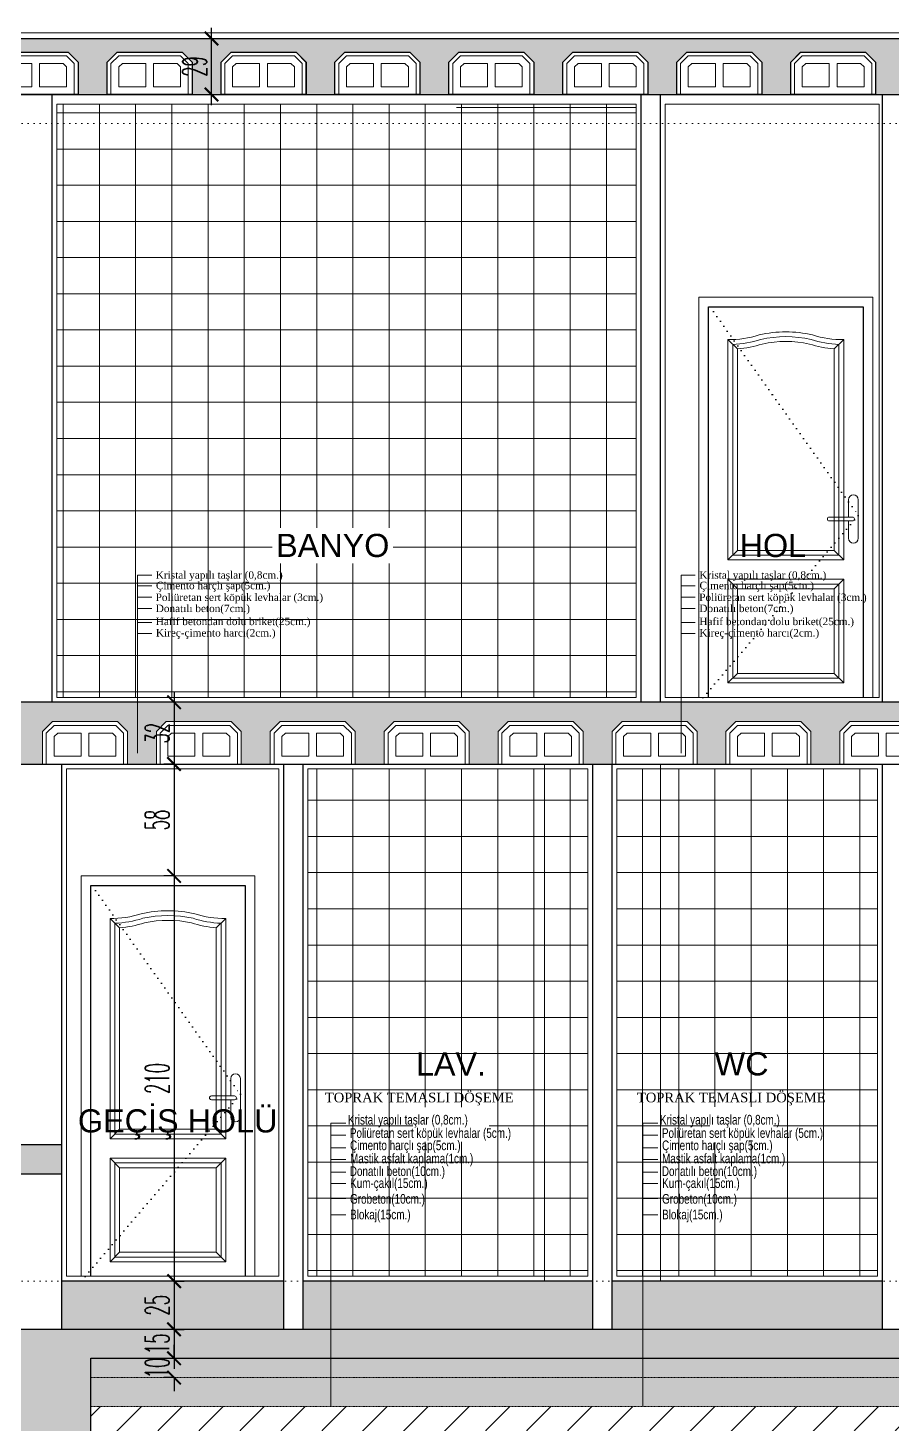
# Model space of a CAD drawing. Extents: x 775040 to 808375, y 4159409 to 4163651.
# Drawn here: x 792764 to 793212, y 4162005 to 4162728 of the extents above; entities that cross this region are included whole.
import ezdxf

# ---------------------------------------------------------------- set-up
doc = ezdxf.new("R2010")
doc.units = 0
doc.header["$MEASUREMENT"] = 0
doc.header["$PDMODE"] = 3
for name, pattern in [('ACAD_ISO07W100', [3, 0, -3]), ('DASHED2', [0.1875, 0.125, -0.0625]), ('DOT3', [0.06, 0, -0.06]), ('DUZ', [500, 500])]:
    doc.linetypes.add(name, pattern=pattern)
doc.layers.get('0').update_dxf_attribs({"linetype": 'DUZ'})
doc.layers.add('GÖRÜNÜŞ7', color=1, linetype='Continuous')
doc.layers.add('IZDOT', color=3, linetype='DOT3')
for name, color, linetype, lineweight in [('kapı', 3, 'Continuous', 9), ('Z_ duvar', 7, 'Continuous', 30), ('Z_asmolen', 53, 'Continuous', 9), ('Z_g3', 3, 'Continuous', 13), ('Z_g4', 4, 'Continuous', 15), ('Z_izdot', 42, 'ACAD_ISO07W100', 9), ('Z_iç ölçü dikey', 111, 'Continuous', 25), ('Z_kesit döşeme', 5, 'Continuous', 30), ('Z_kolon tarama', 171, 'Continuous', 5), ('Z_sıva', 241, 'Continuous', 5), ('Z_tarama', 8, 'Continuous', 5), ('Z_yazı', 4, 'Continuous', 20)]:
    doc.layers.add(name, color=color, linetype=linetype, lineweight=lineweight)
doc.styles.add('10', font='swisscl.ttf', dxfattribs={"height": 10})
doc.styles.add('ARIAL', font='ariblk.ttf', dxfattribs={"height": 1})
doc.styles.add('OLCUIC', font='ROMANS.SHX', dxfattribs={"width": 0.5})
doc.styles.add('ÖLÇÜ', font='times.ttf', dxfattribs={"height": 15})
doc.dimstyles.new('ölçü 50', dxfattribs={"dimtxt": 12.5, "dimasz": 7, "dimexe": 5.3, "dimexo": 5, "dimgap": 2.5, "dimtad": 1, "dimdec": 0, "dimzin": 9, "dimdsep": 46, "dimtxsty": 'OLCUIC', "dimblk1": 'ARCHTICK', "dimblk2": 'ARCHTICK', "dimsah": 1, "dimcen": 0, "dimdle": 5.5, "dimadec": 0, "dimazin": 0, "dimtfac": 1, "dimtdec": 0, "dimtix": 1, "dimtofl": 0, "dimtmove": 1, "dimatfit": 3, "dimldrblk": 'ARCHTICK', "dimfxl": 0, "dimtolj": 1, "dimtzin": 0, "dimarcsym": 0})

# ---------------------------------------------------------------- blocks, each defined once
blk = doc.blocks.new('fgh')
at = {"layer": 'GÖRÜNÜŞ7', "color": 21}
blk.add_lwpolyline([(253131.01, 105015.69), (253131.01, 105218.19), (253051.01, 105218.19), (253051.01, 105015.69)], dxfattribs=at)
at = {"layer": 'IZDOT', "ltscale": 50}
blk.add_lwpolyline([(253128.51, 105215.69), (253053.51, 105110.03), (253136.01, 105013.19)], dxfattribs=at)
at = {"layer": 'kapı', "color": 8}
for p, q in [((253061.01, 105201.17), (253066.01, 105196.34)), ((253121.01, 105201.17), (253116.01, 105196.34)), ((253053.51, 105118.19), (253053.51, 105098.19)), ((253058.51, 105118.19), (253058.51, 105109.19)), ((253056.51, 105109.19), (253068.51, 105109.19)), ((253056.51, 105107.19), (253068.51, 105107.19)), ((253058.51, 105107.19), (253058.51, 105098.19)), ((253066.01, 105091.94), (253061.01, 105086.94)), ((253116.01, 105091.94), (253121.01, 105086.94)), ((253066.01, 105071.94), (253061.01, 105076.94)), ((253116.01, 105071.94), (253121.01, 105076.94)), ((253066.01, 105028.19), (253061.01, 105023.19)), ((253116.01, 105028.19), (253121.01, 105023.19))]:
    blk.add_line(p, q, dxfattribs=at)
at = {"layer": 'kapı', "color": 4}
blk.add_lwpolyline([(253136.01, 105015.69), (253136.01, 105223.19), (253046.01, 105223.19), (253046.01, 105015.69)], dxfattribs=at)
at = {"layer": 'kapı', "color": 8}
for points in [[(253061.01, 105086.94), (253121.01, 105086.94), (253121.01, 105201.17, -0.080625), (253104.86, 105203.59, 0.114756), (253077.16, 105203.59, -0.080569), (253061.01, 105201.17)], [(253066.01, 105091.94), (253116.01, 105091.94), (253116.01, 105196.34, -0.058444), (253103.22, 105198.87, 0.107611), (253078.8, 105198.87, -0.058407), (253066.01, 105196.34)]]:
    blk.add_lwpolyline(points, format="xyb", close=True, dxfattribs=at)
at = {"layer": 'kapı', "color": 9}
blk.add_lwpolyline([(253063.51, 105089.44), (253118.51, 105089.44), (253118.51, 105198.7, -0.069005), (253104.04, 105201.23, 0.111446), (253077.98, 105201.23, -0.06896), (253063.51, 105198.7)], format="xyb", close=True, dxfattribs=at)
at = {"layer": 'kapı', "color": 8}
blk.add_lwpolyline([(253061.01, 105076.94), (253061.01, 105023.19), (253121.01, 105023.19), (253121.01, 105076.94), (253061.01, 105076.94)], dxfattribs=at)
at = {"layer": 'kapı', "color": 9}
blk.add_lwpolyline([(253063.51, 105074.44), (253063.51, 105025.69), (253118.51, 105025.69), (253118.51, 105074.44)], close=True, dxfattribs=at)
at = {"layer": 'kapı', "color": 8}
blk.add_lwpolyline([(253066.01, 105071.94), (253066.01, 105028.19), (253116.01, 105028.19), (253116.01, 105071.94)], close=True, dxfattribs=at)
for centre, radius, start, end in [((253056.01, 105118.19), 2.5, 0, 180), ((253056.51, 105108.19), 1, 90, 270), ((253068.51, 105108.19), 1, 270, 90), ((253056.01, 105098.19), 2.5, 180, 0)]:
    blk.add_arc(centre, radius, start, end, dxfattribs=at)
blk = doc.blocks.new('asbnm')
at = {"layer": 'Z_asmolen'}
for p, q in [((44128.83, -2548.34), (44123.66, -2553.51)), ((44123.66, -2570.34), (44123.66, -2553.51)), ((44129.66, -2550.34), (44125.66, -2554.34)), ((44162.49, -2548.34), (44128.83, -2548.34)), ((44161.66, -2550.34), (44129.66, -2550.34)), ((44161.66, -2550.34), (44165.66, -2554.34)), ((44162.49, -2548.34), (44167.66, -2553.51)), ((44167.66, -2570.34), (44167.66, -2553.51)), ((44187.83, -2548.34), (44182.66, -2553.51)), ((44182.66, -2570.34), (44182.66, -2553.51)), ((44188.66, -2550.34), (44184.66, -2554.34)), ((44221.49, -2548.34), (44187.83, -2548.34)), ((44220.66, -2550.34), (44188.66, -2550.34)), ((44220.66, -2550.34), (44224.66, -2554.34)), ((44221.49, -2548.34), (44226.66, -2553.51)), ((44226.66, -2570.34), (44226.66, -2553.51)), ((44125.66, -2570.34), (44125.66, -2554.34)), ((44131.43, -2554.34), (44129.66, -2556.07)), ((44129.66, -2566.34), (44129.66, -2556.07)), ((44143.66, -2554.34), (44131.43, -2554.34)), ((44143.66, -2554.34), (44143.66, -2566.34)), ((44159.76, -2554.34), (44147.66, -2554.34)), ((44147.66, -2554.34), (44147.66, -2566.34)), ((44159.76, -2554.34), (44161.66, -2556.01)), ((44161.66, -2566.34), (44161.66, -2556.01)), ((44165.66, -2570.34), (44165.66, -2554.34)), ((44184.66, -2570.34), (44184.66, -2554.34)), ((44190.43, -2554.34), (44188.66, -2556.07)), ((44188.66, -2566.34), (44188.66, -2556.07)), ((44202.66, -2554.34), (44190.43, -2554.34)), ((44202.66, -2554.34), (44202.66, -2566.34)), ((44218.76, -2554.34), (44206.66, -2554.34)), ((44206.66, -2554.34), (44206.66, -2566.34)), ((44218.76, -2554.34), (44220.66, -2556.01)), ((44220.66, -2566.34), (44220.66, -2556.01)), ((44224.66, -2570.34), (44224.66, -2554.34)), ((44143.66, -2566.34), (44129.66, -2566.34)), ((44161.66, -2566.34), (44147.66, -2566.34)), ((44202.66, -2566.34), (44188.66, -2566.34)), ((44220.66, -2566.34), (44206.66, -2566.34)), ((44167.66, -2570.34), (44123.66, -2570.34)), ((44226.66, -2570.34), (44182.66, -2570.34))]:
    blk.add_line(p, q, dxfattribs=at)
blk = doc.blocks.new('_ARCHTICK')
at = {"color": 0, "linetype": 'ByBlock', "const_width": 0.15}
blk.add_lwpolyline([(-0.5, -0.5), (0.5, 0.5)], dxfattribs=at)
blk = doc.blocks.new('*D1046')
at = {"layer": 'Defpoints', "color": 0, "linetype": 'Continuous', "transparency": 16777216}
for p in [(792839.82, 4162378.58), (792839.82, 4162346.58), (792839.82, 4162346.58)]:
    blk.add_point(p, dxfattribs=at)
at = {"layer": 'Z_iç ölçü dikey', "color": 0, "linetype": 'Continuous', "lineweight": -2, "transparency": 16777216}
for p, q in [((792839.82, 4162384.08), (792839.82, 4162341.08)), ((792839.82, 4162378.58), (792834.52, 4162378.58)), ((792839.82, 4162346.58), (792834.52, 4162346.58))]:
    blk.add_line(p, q, dxfattribs=at)
at = {"layer": 'Z_iç ölçü dikey', "color": 0, "linetype": 'Continuous', "lineweight": -2, "transparency": 16777216, "xscale": 7, "yscale": 7, "zscale": 7}
for p, rotation in [((792839.82, 4162378.58), 90), ((792839.82, 4162346.58), 270)]:
    blk.add_blockref('_ARCHTICK', p, dxfattribs=dict(at, rotation=rotation))
at = {"layer": 'Z_iç ölçü dikey', "color": 0, "linetype": 'Continuous', "transparency": 16777216, "insert": (792831.07, 4162362.58), "char_height": 12.5, "attachment_point": 5, "rotation": 90, "style": 'OLCUIC'}
blk.add_mtext('\\A1;32', dxfattribs=at)
blk = doc.blocks.new('*D1047')
at = {"layer": 'Defpoints', "color": 0, "linetype": 'Continuous', "transparency": 16777216}
for p in [(792839.82, 4162346.58), (792839.82, 4162288.58), (792839.82, 4162288.58)]:
    blk.add_point(p, dxfattribs=at)
at = {"layer": 'Z_iç ölçü dikey', "color": 0, "linetype": 'Continuous', "lineweight": -2, "transparency": 16777216}
for p, q in [((792839.82, 4162346.58), (792834.52, 4162346.58)), ((792839.82, 4162352.08), (792839.82, 4162283.08)), ((792839.82, 4162288.58), (792834.52, 4162288.58))]:
    blk.add_line(p, q, dxfattribs=at)
at = {"layer": 'Z_iç ölçü dikey', "color": 0, "linetype": 'Continuous', "lineweight": -2, "transparency": 16777216, "xscale": 7, "yscale": 7, "zscale": 7}
for p, rotation in [((792839.82, 4162346.58), 90), ((792839.82, 4162288.58), 270)]:
    blk.add_blockref('_ARCHTICK', p, dxfattribs=dict(at, rotation=rotation))
at = {"layer": 'Z_iç ölçü dikey', "color": 0, "linetype": 'Continuous', "transparency": 16777216, "insert": (792831.07, 4162317.58), "char_height": 12.5, "attachment_point": 5, "rotation": 90, "style": 'OLCUIC'}
blk.add_mtext('\\A1;58', dxfattribs=at)
blk = doc.blocks.new('*D1048')
at = {"layer": 'Defpoints', "color": 0, "linetype": 'Continuous', "transparency": 16777216}
for p in [(792839.82, 4162288.58), (792839.82, 4162078.58), (792839.82, 4162078.58)]:
    blk.add_point(p, dxfattribs=at)
at = {"layer": 'Z_iç ölçü dikey', "color": 0, "linetype": 'Continuous', "lineweight": -2, "transparency": 16777216}
for p, q in [((792839.82, 4162288.58), (792834.52, 4162288.58)), ((792839.82, 4162294.08), (792839.82, 4162073.08)), ((792839.82, 4162078.58), (792845.12, 4162078.58))]:
    blk.add_line(p, q, dxfattribs=at)
at = {"layer": 'Z_iç ölçü dikey', "color": 0, "linetype": 'Continuous', "lineweight": -2, "transparency": 16777216, "xscale": 7, "yscale": 7, "zscale": 7}
for p, rotation in [((792839.82, 4162288.58), 90), ((792839.82, 4162078.58), 270)]:
    blk.add_blockref('_ARCHTICK', p, dxfattribs=dict(at, rotation=rotation))
at = {"layer": 'Z_iç ölçü dikey', "color": 0, "linetype": 'Continuous', "transparency": 16777216, "insert": (792831.07, 4162183.58), "char_height": 12.5, "attachment_point": 5, "rotation": 90, "style": 'OLCUIC'}
blk.add_mtext('\\A1;210', dxfattribs=at)
blk = doc.blocks.new('*D1049')
at = {"layer": 'Defpoints', "color": 0, "linetype": 'Continuous', "transparency": 16777216}
for p in [(792839.82, 4162078.58), (792839.82, 4162053.58), (792839.82, 4162053.58)]:
    blk.add_point(p, dxfattribs=at)
at = {"layer": 'Z_iç ölçü dikey', "color": 0, "linetype": 'Continuous', "lineweight": -2, "transparency": 16777216}
for p, q in [((792839.82, 4162084.08), (792839.82, 4162048.08)), ((792839.82, 4162078.58), (792845.12, 4162078.58)), ((792839.82, 4162053.58), (792845.12, 4162053.58))]:
    blk.add_line(p, q, dxfattribs=at)
at = {"layer": 'Z_iç ölçü dikey', "color": 0, "linetype": 'Continuous', "lineweight": -2, "transparency": 16777216, "xscale": 7, "yscale": 7, "zscale": 7}
for p, rotation in [((792839.82, 4162078.58), 90), ((792839.82, 4162053.58), 270)]:
    blk.add_blockref('_ARCHTICK', p, dxfattribs=dict(at, rotation=rotation))
at = {"layer": 'Z_iç ölçü dikey', "color": 0, "linetype": 'Continuous', "transparency": 16777216, "insert": (792831.07, 4162066.08), "char_height": 12.5, "attachment_point": 5, "rotation": 90, "style": 'OLCUIC'}
blk.add_mtext('\\A1;25', dxfattribs=at)
blk = doc.blocks.new('*D1050')
at = {"layer": 'Defpoints', "color": 0, "linetype": 'Continuous', "transparency": 16777216}
for p in [(792839.82, 4162053.58), (792839.82, 4162038.58), (792839.82, 4162038.58)]:
    blk.add_point(p, dxfattribs=at)
at = {"layer": 'Z_iç ölçü dikey', "color": 0, "linetype": 'Continuous', "lineweight": -2, "transparency": 16777216}
for p, q in [((792839.82, 4162059.08), (792839.82, 4162033.08)), ((792839.82, 4162053.58), (792845.12, 4162053.58)), ((792839.82, 4162038.58), (792845.12, 4162038.58))]:
    blk.add_line(p, q, dxfattribs=at)
at = {"layer": 'Z_iç ölçü dikey', "color": 0, "linetype": 'Continuous', "lineweight": -2, "transparency": 16777216, "xscale": 7, "yscale": 7, "zscale": 7}
for p, rotation in [((792839.82, 4162053.58), 90), ((792839.82, 4162038.58), 270)]:
    blk.add_blockref('_ARCHTICK', p, dxfattribs=dict(at, rotation=rotation))
at = {"layer": 'Z_iç ölçü dikey', "color": 0, "linetype": 'Continuous', "transparency": 16777216, "insert": (792831.07, 4162046.08), "char_height": 12.5, "attachment_point": 5, "rotation": 90, "style": 'OLCUIC'}
blk.add_mtext('\\A1;15', dxfattribs=at)
blk = doc.blocks.new('*D1051')
at = {"layer": 'Defpoints', "color": 0, "linetype": 'Continuous', "transparency": 16777216}
for p in [(792839.82, 4162038.58), (792839.82, 4162028.58), (792843.39, 4162028.58)]:
    blk.add_point(p, dxfattribs=at)
at = {"layer": 'Z_iç ölçü dikey', "color": 0, "linetype": 'Continuous', "lineweight": -2, "transparency": 16777216}
for p, q in [((792839.82, 4162038.58), (792839.82, 4162045.58)), ((792839.82, 4162038.58), (792845.12, 4162038.58)), ((792839.82, 4162028.58), (792834.52, 4162028.58)), ((792839.82, 4162028.58), (792839.82, 4162021.58))]:
    blk.add_line(p, q, dxfattribs=at)
at = {"layer": 'Z_iç ölçü dikey', "color": 0, "linetype": 'Continuous', "lineweight": -2, "transparency": 16777216, "xscale": 7, "yscale": 7, "zscale": 7}
for p, rotation in [((792839.82, 4162038.58), 270), ((792839.82, 4162028.58), 90)]:
    blk.add_blockref('_ARCHTICK', p, dxfattribs=dict(at, rotation=rotation))
at = {"layer": 'Z_iç ölçü dikey', "color": 0, "linetype": 'Continuous', "transparency": 16777216, "insert": (792831.07, 4162033.58), "char_height": 12.5, "attachment_point": 5, "rotation": 90, "style": 'OLCUIC'}
blk.add_mtext('\\A1;10', dxfattribs=at)
blk = doc.blocks.new('*D1161')
at = {"layer": 'Defpoints', "color": 0, "linetype": 'Continuous', "transparency": 16777216}
for p in [(792849.14, 4162722.58), (792859.2, 4162722.58), (792849.14, 4162693.58)]:
    blk.add_point(p, dxfattribs=at)
at = {"layer": 'Z_iç ölçü dikey', "color": 0, "linetype": 'Continuous', "lineweight": -2, "transparency": 16777216}
for p, q in [((792854.14, 4162722.58), (792864.5, 4162722.58)), ((792859.2, 4162688.08), (792859.2, 4162728.08)), ((792854.14, 4162693.58), (792864.5, 4162693.58))]:
    blk.add_line(p, q, dxfattribs=at)
at = {"layer": 'Z_iç ölçü dikey', "color": 0, "linetype": 'Continuous', "lineweight": -2, "transparency": 16777216, "xscale": 7, "yscale": 7, "zscale": 7}
for p, rotation in [((792859.2, 4162722.58), 90), ((792859.2, 4162693.58), 270)]:
    blk.add_blockref('_ARCHTICK', p, dxfattribs=dict(at, rotation=rotation))
at = {"layer": 'Z_iç ölçü dikey', "color": 0, "linetype": 'Continuous', "transparency": 16777216, "insert": (792850.45, 4162708.08), "char_height": 12.5, "attachment_point": 5, "rotation": 90, "style": 'OLCUIC'}
blk.add_mtext('\\A1;29', dxfattribs=at)

msp = doc.modelspace()

# ---------------------------------------------------------------- hatches: boundary and pattern name
at = {"layer": 'Z_kolon tarama'}
h = msp.add_hatch(dxfattribs=at)
h.set_pattern_fill('ANSI33', color=256, scale=15, style=0)
h.paths.add_polyline_path([(792397.31, 4162715.58), (792430.96, 4162715.58), (792436.14, 4162710.41), (792436.14, 4162693.58), (792451.14, 4162693.58), (792451.14, 4162710.41), (792456.31, 4162715.58), (792489.96, 4162715.58), (792495.14, 4162710.41), (792495.14, 4162693.58), (792510.14, 4162693.58), (792510.14, 4162710.41), (792515.31, 4162715.58), (792548.96, 4162715.58), (792554.14, 4162710.41), (792554.14, 4162693.58), (792569.14, 4162693.58), (792569.14, 4162710.41), (792574.31, 4162715.58), (792607.96, 4162715.58), (792613.14, 4162710.41), (792613.14, 4162693.58), (792628.14, 4162693.58), (792628.14, 4162710.41), (792633.31, 4162715.58), (792666.96, 4162715.58), (792672.14, 4162710.41), (792672.14, 4162693.58), (792687.14, 4162693.58), (792687.14, 4162710.41), (792692.31, 4162715.58), (792725.96, 4162715.58), (792731.14, 4162710.41), (792731.14, 4162693.58), (792746.14, 4162693.58), (792746.14, 4162710.41), (792751.31, 4162715.58), (792784.96, 4162715.58), (792790.14, 4162710.41), (792790.14, 4162693.58), (792805.14, 4162693.58), (792805.14, 4162710.41), (792810.31, 4162715.58), (792843.96, 4162715.58), (792849.14, 4162710.41), (792849.14, 4162693.58), (792864.14, 4162693.58), (792864.14, 4162710.41), (792869.31, 4162715.58), (792902.96, 4162715.58), (792908.14, 4162710.41), (792908.14, 4162693.58), (792923.14, 4162693.58), (792923.14, 4162710.41), (792928.31, 4162715.58), (792961.96, 4162715.58), (792967.14, 4162710.41), (792967.14, 4162693.58), (792982.14, 4162693.58), (792982.14, 4162710.41), (792987.31, 4162715.58), (793020.96, 4162715.58), (793026.14, 4162710.41), (793026.14, 4162693.58), (793041.14, 4162693.58), (793041.14, 4162710.41), (793046.31, 4162715.58), (793079.96, 4162715.58), (793085.14, 4162710.41), (793085.14, 4162693.58), (793100.14, 4162693.58), (793100.14, 4162710.41), (793105.31, 4162715.58), (793138.96, 4162715.58), (793144.14, 4162710.41), (793144.14, 4162693.58), (793159.14, 4162693.58), (793159.14, 4162710.41), (793164.31, 4162715.58), (793197.96, 4162715.58), (793203.14, 4162710.41), (793203.14, 4162693.58), (793218.14, 4162693.58), (793218.14, 4162710.41), (793223.31, 4162715.58), (793256.96, 4162715.58), (793262.14, 4162710.41), (793262.14, 4162693.58), (793277.14, 4162693.58), (793277.14, 4162710.41), (793282.31, 4162715.58), (793315.96, 4162715.58), (793321.14, 4162710.41), (793321.14, 4162693.58), (793336.14, 4162693.58), (793336.14, 4162710.41), (793341.31, 4162715.58), (793374.96, 4162715.58), (793380.14, 4162710.41), (793380.14, 4162693.58), (793395.14, 4162693.58), (793395.14, 4162710.41), (793400.31, 4162715.58), (793433.96, 4162715.58), (793439.14, 4162710.41), (793439.14, 4162693.58), (793454.14, 4162693.58), (793454.14, 4162710.41), (793459.31, 4162715.58), (793492.96, 4162715.58), (793498.14, 4162710.41), (793498.14, 4162693.58), (793513.14, 4162693.58), (793513.14, 4162710.41), (793518.31, 4162715.58), (793551.96, 4162715.58), (793557.14, 4162710.41), (793557.14, 4162693.58), (793572.14, 4162693.58), (793572.14, 4162710.41), (793577.31, 4162715.58), (793610.96, 4162715.58), (793616.14, 4162710.41), (793616.14, 4162693.58), (793656.64, 4162693.58), (793656.64, 4162708.58), (793699.14, 4162708.58), (793699.14, 4162722.58), (792153.15, 4162722.58), (792153.15, 4162693.58), (792156.14, 4162693.58), (792156.14, 4162710.41), (792161.31, 4162715.58), (792194.96, 4162715.58), (792200.14, 4162710.41), (792200.14, 4162693.58), (792215.14, 4162693.58), (792215.14, 4162710.41), (792220.31, 4162715.58), (792253.96, 4162715.58), (792259.14, 4162710.41), (792259.14, 4162693.58), (792274.14, 4162693.58), (792274.14, 4162710.41), (792279.31, 4162715.58), (792312.96, 4162715.58), (792318.14, 4162710.41), (792318.14, 4162693.58), (792333.14, 4162693.58), (792333.14, 4162710.41), (792338.31, 4162715.58), (792371.96, 4162715.58), (792377.14, 4162710.41), (792377.14, 4162693.58), (792392.14, 4162693.58), (792392.14, 4162710.41)])
h = msp.add_hatch(dxfattribs=at)
h.set_pattern_fill('ANSI33', color=256, scale=15, style=0)
h.set_pattern_definition([(45, (-7652.6387, -8497.4834), (-2.6516504294, 2.6516504294), []), (45, (-7649.987, -8497.4834), (-2.6516504294, 2.6516504294), [1.875, -0.9375])])
h.paths.add_polyline_path([(792776.81, 4162368.58), (792810.46, 4162368.58), (792815.64, 4162363.41), (792815.64, 4162346.58), (792830.64, 4162346.58), (792830.64, 4162363.41), (792835.81, 4162368.58), (792869.46, 4162368.58), (792874.64, 4162363.41), (792874.64, 4162346.58), (792889.64, 4162346.58), (792889.64, 4162363.41), (792894.81, 4162368.58), (792928.46, 4162368.58), (792933.64, 4162363.41), (792933.64, 4162346.58), (792948.64, 4162346.58), (792948.64, 4162363.41), (792953.81, 4162368.58), (792987.46, 4162368.58), (792992.64, 4162363.41), (792992.64, 4162346.58), (793007.64, 4162346.58), (793007.64, 4162363.41), (793012.81, 4162368.58), (793046.46, 4162368.58), (793051.64, 4162363.41), (793051.64, 4162346.58), (793066.64, 4162346.58), (793066.64, 4162363.41), (793071.81, 4162368.58), (793105.46, 4162368.58), (793110.64, 4162363.41), (793110.64, 4162346.58), (793125.64, 4162346.58), (793125.64, 4162363.41), (793130.81, 4162368.58), (793164.46, 4162368.58), (793169.64, 4162363.41), (793169.64, 4162346.58), (793184.64, 4162346.58), (793184.64, 4162363.41), (793189.81, 4162368.58), (793223.46, 4162368.58), (793228.64, 4162363.41), (793228.64, 4162346.58), (793243.64, 4162346.58), (793243.64, 4162363.41), (793248.81, 4162368.58), (793282.46, 4162368.58), (793287.64, 4162363.41), (793287.64, 4162346.58), (793302.64, 4162346.58), (793302.64, 4162363.41), (793307.81, 4162368.58), (793341.46, 4162368.58), (793346.64, 4162363.41), (793346.64, 4162346.58), (793361.64, 4162346.58), (793361.64, 4162363.41), (793366.81, 4162368.58), (793400.46, 4162368.58), (793405.64, 4162363.41), (793405.64, 4162346.58), (793420.64, 4162346.58), (793420.64, 4162363.41), (793425.81, 4162368.58), (793459.46, 4162368.58), (793464.64, 4162363.41), (793464.64, 4162346.58), (793479.64, 4162346.58), (793479.64, 4162363.41), (793484.81, 4162368.58), (793518.46, 4162368.58), (793523.64, 4162363.41), (793523.64, 4162346.58), (793538.64, 4162346.58), (793538.64, 4162363.41), (793543.81, 4162368.58), (793577.46, 4162368.58), (793582.64, 4162363.41), (793582.64, 4162346.58), (793597.64, 4162346.58), (793597.64, 4162363.41), (793602.81, 4162368.58), (793636.46, 4162368.58), (793641.64, 4162363.41), (793641.64, 4162346.58), (793656.64, 4162346.58), (793656.64, 4162378.58), (792756.64, 4162378.58), (792756.64, 4162346.58), (792771.64, 4162346.58), (792771.64, 4162363.41)])
h.paths.add_polyline_path([(792435.92, 4162378.58), (791656.64, 4162378.58), (791656.64, 4162346.58), (791671.64, 4162346.58), (791671.64, 4162363.41), (791676.81, 4162368.58), (791710.46, 4162368.58), (791715.64, 4162363.41), (791715.64, 4162346.58), (791730.64, 4162346.58), (791730.64, 4162363.41), (791735.81, 4162368.58), (791769.46, 4162368.58), (791774.64, 4162363.41), (791774.64, 4162346.58), (791789.64, 4162346.58), (791789.64, 4162363.41), (791794.81, 4162368.58), (791828.46, 4162368.58), (791833.64, 4162363.41), (791833.64, 4162346.58), (791848.64, 4162346.58), (791848.64, 4162363.41), (791853.81, 4162368.58), (791887.46, 4162368.58), (791892.64, 4162363.41), (791892.64, 4162346.58), (791907.64, 4162346.58), (791907.64, 4162363.41), (791912.81, 4162368.58), (791946.46, 4162368.58), (791951.64, 4162363.41), (791951.64, 4162346.58), (791966.64, 4162346.58), (791966.64, 4162363.41), (791971.81, 4162368.58), (792005.46, 4162368.58), (792010.64, 4162363.41), (792010.64, 4162346.58), (792025.64, 4162346.58), (792025.64, 4162363.41), (792030.81, 4162368.58), (792064.46, 4162368.58), (792069.64, 4162363.41), (792069.64, 4162346.58), (792084.64, 4162346.58), (792084.64, 4162363.41), (792089.81, 4162368.58), (792123.46, 4162368.58), (792128.64, 4162363.41), (792128.64, 4162346.58), (792143.64, 4162346.58), (792143.64, 4162363.41), (792148.81, 4162368.58), (792182.46, 4162368.58), (792187.64, 4162363.41), (792187.64, 4162346.58), (792202.64, 4162346.58), (792202.64, 4162363.41), (792207.81, 4162368.58), (792241.46, 4162368.58), (792246.64, 4162363.41), (792246.64, 4162346.58), (792261.64, 4162346.58), (792261.64, 4162363.41), (792266.81, 4162368.58), (792300.46, 4162368.58), (792305.64, 4162363.41), (792305.64, 4162346.58), (792320.64, 4162346.58), (792320.64, 4162363.41), (792325.81, 4162368.58), (792359.46, 4162368.58), (792364.64, 4162363.41), (792364.64, 4162346.58), (792379.64, 4162346.58), (792379.64, 4162363.41), (792384.81, 4162368.58), (792418.46, 4162368.58), (792423.64, 4162363.41), (792423.64, 4162346.58), (792435.92, 4162346.58)])
h.paths.add_polyline_path([(792488.36, 4162307.99), (792425.92, 4162307.99), (792425.92, 4162292.99), (792435.92, 4162292.99), (792483.16, 4162276.27), (792523.78, 4162259.88), (792539.92, 4162244.24), (792559.51, 4162225.56), (792588.16, 4162207.14), (792614.61, 4162190.14), (792633.28, 4162173.43), (792653.73, 4162154.04), (792701.18, 4162134.17), (792781.64, 4162134.17), (792781.64, 4162149.17), (792704.19, 4162149.17), (792704.19, 4162166.82), (792662.06, 4162166.82), (792662.06, 4162184.46), (792643.45, 4162184.46), (792643.45, 4162202.11), (792623.73, 4162202.11), (792623.73, 4162219.76), (792596.28, 4162219.76), (792596.28, 4162237.4), (792568.82, 4162237.4), (792568.82, 4162255.05), (792550.32, 4162255.05), (792550.32, 4162272.7), (792532.11, 4162272.7), (792532.11, 4162290.34), (792488.36, 4162290.34)])
h.paths.add_polyline_path([(792460.92, 4162038.58), (792736.64, 4162038.58), (792736.64, 4161978.58), (792796.64, 4161978.58), (792796.64, 4162038.58), (793596.64, 4162038.58), (793596.64, 4161978.58), (793656.64, 4161978.58), (793656.64, 4162053.58), (791656.64, 4162053.58), (791656.64, 4161978.58), (791716.64, 4161978.58), (791716.64, 4162038.58), (792400.92, 4162038.58), (792400.92, 4161978.58), (792460.92, 4161978.58)])
at = {"layer": 'Z_tarama'}
h = msp.add_hatch(dxfattribs=at)
h.set_pattern_fill('ANSI38', color=256, scale=30, style=0)
h.set_pattern_definition([(45, (-7652.6387, -8497.4834), (-2.6516504294, 2.6516504294), []), (135, (-7652.6387, -8497.4834), (-7.9549512883, 2.6516504294), [9.375, -5.625])])
h.paths.add_polyline_path([(792221.64, 4162078.58), (791681.64, 4162078.58), (791681.64, 4162053.58), (792221.64, 4162053.58)])
h.paths.add_polyline_path([(792425.92, 4162078.58), (792231.64, 4162078.58), (792231.64, 4162053.58), (792425.92, 4162053.58)])
h.paths.add_polyline_path([(792626.64, 4162078.58), (792435.92, 4162078.58), (792435.92, 4162053.58), (792626.64, 4162053.58)])
h.paths.add_polyline_path([(792756.64, 4162078.58), (792636.64, 4162078.58), (792636.64, 4162053.58), (792756.64, 4162053.58)])
h.paths.add_polyline_path([(792896.64, 4162078.58), (792781.64, 4162078.58), (792781.64, 4162053.58), (792896.64, 4162053.58)])
h.paths.add_polyline_path([(793056.64, 4162078.58), (792906.64, 4162078.58), (792906.64, 4162053.58), (793056.64, 4162053.58)])
h.paths.add_polyline_path([(793206.64, 4162078.58), (793066.64, 4162078.58), (793066.64, 4162053.58), (793206.64, 4162053.58)])
h.paths.add_polyline_path([(793531.64, 4162078.58), (793216.64, 4162078.58), (793216.64, 4162053.58), (793531.64, 4162053.58)])
at = {"layer": 'Z_tarama', "ltscale": 50}
h = msp.add_hatch(dxfattribs=at)
h.set_pattern_fill('AR-HBONE', color=256, scale=0.7, style=0)
h.set_pattern_definition([(45, (-7652.6387, -8497.4834), (3e-16, 3.9597979746), [8.4, -2.8]), (135, (-7650.6588, -8495.5035), (3e-16, 3.9597979746), [8.4, -2.8])])
h.paths.add_polyline_path([(792400.92, 4162038.58), (791716.64, 4162038.58), (791716.64, 4162028.58), (792400.92, 4162028.58)])
h.paths.add_polyline_path([(792736.64, 4162038.58), (792460.92, 4162038.58), (792460.92, 4162028.58), (792736.64, 4162028.58)])
h.paths.add_polyline_path([(793596.64, 4162038.58), (792796.64, 4162038.58), (792796.64, 4162028.58), (793596.64, 4162028.58)])
at = {"layer": 'Z_tarama'}
h = msp.add_hatch(dxfattribs=at)
h.set_pattern_fill('ANSI31', color=256, scale=120, style=0)
h.set_pattern_definition([(45, (-7652.639, -8497.483), (-10.60660172, 10.60660172), [])])
h.paths.add_polyline_path([(791656.64, 4162028.58), (791120.79, 4162028.58), (791120.79, 4161908.58), (794036.47, 4161908.58), (794036.47, 4162028.58), (793656.64, 4162028.58), (793656.64, 4161978.58), (793596.64, 4161978.58), (793596.64, 4162013.58), (792796.64, 4162013.58), (792796.64, 4161978.58), (792736.64, 4161978.58), (792736.64, 4162013.58), (792460.92, 4162013.58), (792460.92, 4161978.58), (792400.92, 4161978.58), (792400.92, 4162013.58), (791716.64, 4162013.58), (791716.64, 4161978.58), (791656.64, 4161978.58)])
at = {"layer": 'Z_tarama', "linetype": 'DASHED2'}
h = msp.add_hatch(dxfattribs=at)
h.set_pattern_fill('EARTH', color=256, scale=25, angle=45, style=0)
h.set_pattern_definition([(45, (-7652.6387, -8497.4834), (9e-16, 8.838834765), [6.25, -6.25]), (45, (-7654.296, -8495.826), (9e-16, 8.838834765), [6.25, -6.25]), (45, (-7655.953, -8494.169), (9e-16, 8.838834765), [6.25, -6.25]), (135, (-7655.953, -8493.064), (-8.838834765, 9e-16), [6.25, -6.25]), (135, (-7654.296, -8491.4067), (-8.838834765, 9e-16), [6.25, -6.25]), (135, (-7652.6387, -8489.7494), (-8.838834765, 9e-16), [6.25, -6.25])])
h.paths.add_polyline_path([(793596.64, 4162028.58), (792796.64, 4162028.58), (792796.64, 4162013.58), (793596.64, 4162013.58)])
h.paths.add_polyline_path([(792736.64, 4162028.58), (792460.92, 4162028.58), (792460.92, 4162013.58), (792736.64, 4162013.58)])
h.paths.add_polyline_path([(792400.92, 4162028.58), (791716.64, 4162028.58), (791716.64, 4162013.58), (792400.92, 4162013.58)])

# ---------------------------------------------------------------- linework, layer by layer
at = {"layer": 'Z_ duvar', "linetype": 'Continuous'}
for p, q in [((792776.64, 4162378.58), (792776.64, 4162693.58)), ((793081.64, 4162378.58), (793081.64, 4162693.58)), ((793091.64, 4162378.58), (793091.64, 4162693.58)), ((793206.64, 4162378.58), (793206.64, 4162693.58)), ((792781.64, 4162149.17), (792781.64, 4162346.58)), ((792896.64, 4162053.58), (792896.64, 4162346.58)), ((792906.64, 4162053.58), (792906.64, 4162346.58)), ((793056.64, 4162053.58), (793056.64, 4162346.58)), ((793066.64, 4162053.58), (793066.64, 4162346.58)), ((793206.64, 4162053.58), (793206.64, 4162346.58)), ((792781.64, 4162053.58), (792781.64, 4162134.17))]:
    msp.add_line(p, q, dxfattribs=at)
at = {"layer": 'Z_asmolen'}
msp.add_line((793183.14, 4162709.58), (793195.36, 4162709.58), dxfattribs=at)
at = {"layer": 'Z_g3'}
for p, q in [((792820.84, 4162444.51), (792820.84, 4162352.24)), ((792828.23, 4162444.51), (792820.84, 4162444.51)), ((792828.23, 4162444.51), (792820.84, 4162444.51)), ((793102.34, 4162444.51), (793102.34, 4162352.24)), ((793109.73, 4162444.51), (793102.34, 4162444.51)), ((793109.73, 4162444.51), (793102.34, 4162444.51)), ((792828.23, 4162438.96), (792820.84, 4162438.96)), ((792828.23, 4162438.96), (792820.84, 4162438.96)), ((792828.23, 4162433.05), (792820.84, 4162433.05)), ((793109.73, 4162438.96), (793102.34, 4162438.96)), ((793109.73, 4162438.96), (793102.34, 4162438.96)), ((793109.73, 4162433.05), (793102.34, 4162433.05)), ((792828.23, 4162427.14), (792820.84, 4162427.14)), ((793109.73, 4162427.14), (793102.34, 4162427.14)), ((792828.23, 4162419.96), (792820.84, 4162419.96)), ((793109.73, 4162419.96), (793102.34, 4162419.96)), ((792828.23, 4162414.28), (792820.84, 4162414.28)), ((793109.73, 4162414.28), (793102.34, 4162414.28)), ((792928.73, 4162160.37), (792921.06, 4162160.37)), ((792921.06, 4162160.37), (792921.06, 4162013.58)), ((793090.32, 4162160.37), (793082.65, 4162160.37)), ((793082.65, 4162160.37), (793082.65, 4162013.58)), ((792928.73, 4162154.23), (792921.06, 4162154.23)), ((793090.32, 4162154.23), (793082.65, 4162154.23)), ((792928.73, 4162147.73), (792921.06, 4162147.73)), ((793090.32, 4162147.73), (793082.65, 4162147.73)), ((792928.73, 4162141.59), (792921.06, 4162141.59)), ((793090.32, 4162141.59), (793082.65, 4162141.59)), ((792928.73, 4162135.03), (792921.06, 4162135.03)), ((792928.73, 4162129.13), (792921.06, 4162129.13)), ((793090.32, 4162135.03), (793082.65, 4162135.03)), ((793090.32, 4162129.13), (793082.65, 4162129.13)), ((792928.73, 4162121.4), (792921.06, 4162121.4)), ((793090.32, 4162121.4), (793082.65, 4162121.4)), ((792928.73, 4162112.99), (792921.06, 4162112.99)), ((793090.32, 4162112.99), (793082.65, 4162112.99))]:
    msp.add_line(p, q, dxfattribs=at)
at = {"layer": 'Z_g4', "linetype": 'Continuous'}
for p, q in [((793031.64, 4162078.58), (793031.64, 4162346.58)), ((793091.64, 4162078.58), (793091.64, 4162346.58))]:
    msp.add_line(p, q, dxfattribs=at)
at = {"layer": 'Z_izdot'}
for p, q in [((793945.29, 4162678.58), (790697.26, 4162678.58)), ((793945.29, 4162078.58), (790689.98, 4162078.58))]:
    msp.add_line(p, q, dxfattribs=at)
at = {"layer": 'Z_iç ölçü dikey', "color": 5, "linetype": 'Continuous'}
for p, q in [((791614.14, 4162722.58), (793699.14, 4162722.58)), ((792751.31, 4162715.58), (792784.96, 4162715.58)), ((792784.96, 4162715.58), (792790.14, 4162710.41)), ((792805.14, 4162710.41), (792810.31, 4162715.58)), ((792810.31, 4162715.58), (792843.96, 4162715.58)), ((792843.96, 4162715.58), (792849.14, 4162710.41)), ((792864.14, 4162710.41), (792869.31, 4162715.58)), ((792869.31, 4162715.58), (792902.96, 4162715.58)), ((792902.96, 4162715.58), (792908.14, 4162710.41)), ((792923.14, 4162710.41), (792928.31, 4162715.58)), ((792928.31, 4162715.58), (792961.96, 4162715.58)), ((792961.96, 4162715.58), (792967.14, 4162710.41)), ((792982.14, 4162710.41), (792987.31, 4162715.58)), ((792987.31, 4162715.58), (793020.96, 4162715.58)), ((793020.96, 4162715.58), (793026.14, 4162710.41)), ((793041.14, 4162710.41), (793046.31, 4162715.58)), ((793046.31, 4162715.58), (793079.96, 4162715.58)), ((793079.96, 4162715.58), (793085.14, 4162710.41)), ((793100.14, 4162710.41), (793105.31, 4162715.58)), ((793105.31, 4162715.58), (793138.96, 4162715.58)), ((793138.96, 4162715.58), (793144.14, 4162710.41)), ((793159.14, 4162710.41), (793164.31, 4162715.58)), ((793164.31, 4162715.58), (793197.96, 4162715.58)), ((793197.96, 4162715.58), (793203.14, 4162710.41)), ((792790.14, 4162710.41), (792790.14, 4162693.58)), ((792805.14, 4162693.58), (792805.14, 4162710.41)), ((792849.14, 4162710.41), (792849.14, 4162693.58)), ((792864.14, 4162693.58), (792864.14, 4162710.41)), ((792908.14, 4162710.41), (792908.14, 4162693.58)), ((792923.14, 4162693.58), (792923.14, 4162710.41)), ((792967.14, 4162710.41), (792967.14, 4162693.58)), ((792982.14, 4162693.58), (792982.14, 4162710.41)), ((793026.14, 4162710.41), (793026.14, 4162693.58)), ((793041.14, 4162693.58), (793041.14, 4162710.41)), ((793085.14, 4162710.41), (793085.14, 4162693.58)), ((793100.14, 4162693.58), (793100.14, 4162710.41)), ((793144.14, 4162710.41), (793144.14, 4162693.58)), ((793159.14, 4162693.58), (793159.14, 4162710.41)), ((793203.14, 4162710.41), (793203.14, 4162693.58)), ((792790.14, 4162693.58), (792746.14, 4162693.58)), ((792849.14, 4162693.58), (792805.14, 4162693.58)), ((792908.14, 4162693.58), (792864.14, 4162693.58)), ((792967.14, 4162693.58), (792923.14, 4162693.58)), ((793026.14, 4162693.58), (792982.14, 4162693.58)), ((793085.14, 4162693.58), (793041.14, 4162693.58)), ((793144.14, 4162693.58), (793100.14, 4162693.58)), ((793203.14, 4162693.58), (793159.14, 4162693.58))]:
    msp.add_line(p, q, dxfattribs=at)
at = {"layer": 'Z_kesit döşeme', "linetype": 'Continuous'}
for p, q in [((791656.64, 4162693.58), (793656.64, 4162693.58)), ((792896.64, 4162078.58), (792781.64, 4162078.58)), ((793056.64, 4162078.58), (792906.64, 4162078.58)), ((793206.64, 4162078.58), (793066.64, 4162078.58))]:
    msp.add_line(p, q, dxfattribs=at)
for points in [[(792756.64, 4162346.58), (793656.64, 4162346.58), (793656.64, 4162378.58), (792756.64, 4162378.58)], [(793656.64, 4162053.58), (791656.64, 4162053.58), (791656.64, 4161978.58), (791716.64, 4161978.58), (791716.64, 4162038.58), (792400.92, 4162038.58), (792400.92, 4161978.58), (792460.92, 4161978.58), (792460.92, 4162038.58), (792736.64, 4162038.58), (792736.64, 4161978.58), (792796.64, 4161978.58), (792796.64, 4162038.58), (793596.64, 4162038.58), (793596.64, 4161978.58), (793656.64, 4161978.58)]]:
    msp.add_lwpolyline(points, close=True, dxfattribs=at)
msp.add_lwpolyline([(792701.18, 4162134.17), (792781.64, 4162134.17), (792781.64, 4162149.17), (792704.19, 4162149.17)], dxfattribs=at)
at = {"layer": 'Z_sıva', "linetype": 'Continuous'}
for p, q in [((791614.14, 4162725.58), (793699.14, 4162725.58)), ((793079.14, 4162688.58), (792779.14, 4162688.58)), ((792779.14, 4162688.58), (792779.14, 4162381.08)), ((793079.14, 4162381.08), (793079.14, 4162688.58)), ((793094.14, 4162688.58), (793094.14, 4162381.08)), ((793204.95, 4162688.58), (793094.14, 4162688.58)), ((793204.95, 4162688.58), (793204.95, 4162381.08)), ((792779.14, 4162381.08), (793079.14, 4162381.08)), ((793094.14, 4162381.08), (793204.95, 4162381.08))]:
    msp.add_line(p, q, dxfattribs=at)
for points in [[(792894.14, 4162344.08), (792784.14, 4162344.08), (792784.14, 4162149.17), (792784.14, 4162134.17), (792784.14, 4162081.08), (792894.14, 4162081.08)], [(793054.14, 4162344.08), (792909.14, 4162344.08), (792909.14, 4162081.08), (793054.14, 4162081.08)], [(793204.14, 4162344.08), (793069.14, 4162344.08), (793069.14, 4162081.08), (793204.14, 4162081.08)]]:
    msp.add_lwpolyline(points, close=True, dxfattribs=at)
at = {"layer": 'Z_tarama'}
for p, q in [((792782.42, 4162381.08), (792782.42, 4162688.58)), ((792801.17, 4162381.08), (792801.17, 4162688.58)), ((792819.92, 4162381.08), (792819.92, 4162688.58)), ((792838.67, 4162381.08), (792838.67, 4162688.58)), ((792857.42, 4162381.08), (792857.42, 4162688.58)), ((792876.17, 4162381.08), (792876.17, 4162688.58)), ((792894.92, 4162469), (792894.92, 4162688.58)), ((792913.67, 4162469), (792913.67, 4162688.58)), ((792932.42, 4162469), (792932.42, 4162688.58)), ((792951.17, 4162469), (792951.17, 4162688.58)), ((792969.92, 4162381.08), (792969.92, 4162688.58)), ((793031.64, 4162686.82), (792986.08, 4162686.82)), ((792988.67, 4162381.08), (792988.67, 4162688.58)), ((793007.42, 4162381.08), (793007.42, 4162688.58)), ((793026.17, 4162381.08), (793026.17, 4162688.58)), ((793079.14, 4162686.82), (793031.64, 4162686.82)), ((793044.92, 4162381.08), (793044.92, 4162688.58)), ((793063.67, 4162381.08), (793063.67, 4162688.58)), ((793031.64, 4162684.04), (792779.14, 4162684.04)), ((793079.14, 4162684.04), (793031.64, 4162684.04)), ((793031.64, 4162665.29), (792779.14, 4162665.29)), ((793079.14, 4162665.29), (793031.64, 4162665.29)), ((793031.64, 4162646.54), (792779.14, 4162646.54)), ((793079.14, 4162646.54), (793031.64, 4162646.54)), ((793031.64, 4162627.79), (792779.14, 4162627.79)), ((793079.14, 4162627.79), (793031.64, 4162627.79)), ((793031.64, 4162609.04), (792779.14, 4162609.04)), ((793079.14, 4162609.04), (793031.64, 4162609.04)), ((793031.64, 4162590.29), (792779.14, 4162590.29)), ((793079.14, 4162590.29), (793031.64, 4162590.29)), ((793031.64, 4162571.54), (792779.14, 4162571.54)), ((793079.14, 4162571.54), (793031.64, 4162571.54)), ((793031.64, 4162552.79), (792779.14, 4162552.79)), ((793079.14, 4162552.79), (793031.64, 4162552.79)), ((793031.64, 4162534.04), (792779.14, 4162534.04)), ((793079.14, 4162534.04), (793031.64, 4162534.04)), ((793031.64, 4162515.29), (792779.14, 4162515.29)), ((793079.14, 4162515.29), (793031.64, 4162515.29)), ((793031.64, 4162496.54), (792779.14, 4162496.54)), ((793079.14, 4162496.54), (793031.64, 4162496.54)), ((793031.64, 4162477.79), (792779.14, 4162477.79)), ((793079.14, 4162477.79), (793031.64, 4162477.79)), ((792890.63, 4162459.04), (792779.14, 4162459.04)), ((793031.64, 4162459.04), (792953.34, 4162459.04)), ((793079.14, 4162459.04), (793031.64, 4162459.04)), ((792894.92, 4162381.08), (792894.92, 4162450.58)), ((792913.67, 4162381.08), (792913.67, 4162450.58)), ((792932.42, 4162381.08), (792932.42, 4162450.58)), ((792951.17, 4162381.08), (792951.17, 4162450.58)), ((793031.64, 4162440.29), (792779.14, 4162440.29)), ((793079.14, 4162440.29), (793031.64, 4162440.29)), ((793031.64, 4162421.54), (792779.14, 4162421.54)), ((793079.14, 4162421.54), (793031.64, 4162421.54)), ((793031.64, 4162402.79), (792779.14, 4162402.79)), ((793079.14, 4162402.79), (793031.64, 4162402.79)), ((793031.64, 4162384.04), (792779.14, 4162384.04)), ((793079.14, 4162384.04), (793031.64, 4162384.04)), ((792913.67, 4162081.08), (792913.67, 4162344.08)), ((792932.42, 4162081.08), (792932.42, 4162344.08)), ((792951.17, 4162081.08), (792951.17, 4162344.08)), ((792969.92, 4162168.79), (792969.92, 4162344.08)), ((792988.67, 4162168.79), (792988.67, 4162344.08)), ((793007.42, 4162081.08), (793007.42, 4162344.08)), ((793026.17, 4162081.08), (793026.17, 4162344.08)), ((793044.92, 4162081.08), (793044.92, 4162344.08)), ((793082.42, 4162081.08), (793082.42, 4162344.08)), ((793101.17, 4162081.08), (793101.17, 4162344.08)), ((793119.92, 4162169), (793119.92, 4162344.08)), ((793138.67, 4162169), (793138.67, 4162344.08)), ((793157.42, 4162081.08), (793157.42, 4162344.08)), ((793176.17, 4162081.08), (793176.17, 4162344.08)), ((793194.92, 4162081.08), (793194.92, 4162344.08)), ((793031.64, 4162327.79), (792909.14, 4162327.79)), ((793054.14, 4162327.79), (793031.64, 4162327.79)), ((793091.64, 4162327.79), (793069.14, 4162327.79)), ((793204.14, 4162327.79), (793091.64, 4162327.79)), ((793031.64, 4162309.04), (792909.14, 4162309.04)), ((793054.14, 4162309.04), (793031.64, 4162309.04)), ((793091.64, 4162309.04), (793069.14, 4162309.04)), ((793204.14, 4162309.04), (793091.64, 4162309.04)), ((793031.64, 4162290.29), (792909.14, 4162290.29)), ((793054.14, 4162290.29), (793031.64, 4162290.29)), ((793091.64, 4162290.29), (793069.14, 4162290.29)), ((793204.14, 4162290.29), (793091.64, 4162290.29)), ((793031.64, 4162271.54), (792909.14, 4162271.54)), ((793054.14, 4162271.54), (793031.64, 4162271.54)), ((793091.64, 4162271.54), (793069.14, 4162271.54)), ((793204.14, 4162271.54), (793091.64, 4162271.54)), ((793031.64, 4162252.79), (792909.14, 4162252.79)), ((793054.14, 4162252.79), (793031.64, 4162252.79)), ((793091.64, 4162252.79), (793069.14, 4162252.79)), ((793204.14, 4162252.79), (793091.64, 4162252.79)), ((793031.64, 4162234.04), (792909.14, 4162234.04)), ((793054.14, 4162234.04), (793031.64, 4162234.04)), ((793091.64, 4162234.04), (793069.14, 4162234.04)), ((793204.14, 4162234.04), (793091.64, 4162234.04)), ((793031.64, 4162215.29), (792909.14, 4162215.29)), ((793054.14, 4162215.29), (793031.64, 4162215.29)), ((793091.64, 4162215.29), (793069.14, 4162215.29)), ((793204.14, 4162215.29), (793091.64, 4162215.29)), ((793031.64, 4162196.54), (792909.14, 4162196.54)), ((793054.14, 4162196.54), (793031.64, 4162196.54)), ((793091.64, 4162196.54), (793069.14, 4162196.54)), ((793204.14, 4162196.54), (793091.64, 4162196.54)), ((793031.64, 4162177.79), (792909.14, 4162177.79)), ((793054.14, 4162177.79), (793031.64, 4162177.79)), ((793091.64, 4162177.79), (793069.14, 4162177.79)), ((793204.14, 4162177.79), (793091.64, 4162177.79)), ((792963.4, 4162159.04), (792909.14, 4162159.04)), ((793031.64, 4162159.04), (793003.05, 4162159.04)), ((793054.14, 4162159.04), (793031.64, 4162159.04)), ((793091.64, 4162159.04), (793069.14, 4162159.04)), ((793117.19, 4162159.04), (793091.64, 4162159.04)), ((793204.14, 4162159.04), (793150.25, 4162159.04)), ((792969.92, 4162081.08), (792969.92, 4162150.79)), ((792988.67, 4162081.08), (792988.67, 4162150.79)), ((793119.92, 4162081.08), (793119.92, 4162150.59)), ((793138.67, 4162081.08), (793138.67, 4162150.59)), ((793031.64, 4162140.29), (792909.14, 4162140.29)), ((793054.14, 4162140.29), (793031.64, 4162140.29)), ((793091.64, 4162140.29), (793069.14, 4162140.29)), ((793204.14, 4162140.29), (793091.64, 4162140.29)), ((793031.64, 4162121.54), (792909.14, 4162121.54)), ((793054.14, 4162121.54), (793031.64, 4162121.54)), ((793091.64, 4162121.54), (793069.14, 4162121.54)), ((793204.14, 4162121.54), (793091.64, 4162121.54)), ((793031.64, 4162102.79), (792909.14, 4162102.79)), ((793054.14, 4162102.79), (793031.64, 4162102.79)), ((793091.64, 4162102.79), (793069.14, 4162102.79)), ((793204.14, 4162102.79), (793091.64, 4162102.79)), ((793031.64, 4162084.04), (792909.14, 4162084.04)), ((793054.14, 4162084.04), (793031.64, 4162084.04)), ((793091.64, 4162084.04), (793069.14, 4162084.04)), ((793204.14, 4162084.04), (793091.64, 4162084.04))]:
    msp.add_line(p, q, dxfattribs=at)
at = {"layer": 'Z_tarama', "linetype": 'DASHED2'}
for p, q in [((793596.64, 4162028.58), (792796.64, 4162028.58)), ((793596.64, 4162013.58), (792796.64, 4162013.58))]:
    msp.add_line(p, q, dxfattribs=at)

# ---------------------------------------------------------------- block references
at = {"layer": 'kapı', "xscale": -1}
for name, p in [('asbnm', (836913.79, 4165263.92)), ('asbnm', (837031.79, 4165263.92)), ('asbnm', (837149.79, 4165263.92)), ('asbnm', (837267.79, 4165263.92)), ('asbnm', (837385.79, 4165263.92)), ('fgh', (1046247.64, 4057365.39)), ('asbnm', (836998.29, 4164916.92)), ('asbnm', (837057.29, 4164916.92)), ('asbnm', (837175.29, 4164916.92)), ('asbnm', (837293.29, 4164916.92)), ('asbnm', (837411.29, 4164916.92)), ('fgh', (1045927.64, 4057065.39))]:
    msp.add_blockref(name, p, dxfattribs=at)

# ---------------------------------------------------------------- texts
at = {"layer": 'Z_g3', "ltscale": 0.8}
for s, height, style, p in [('Kristal yapılı taşlar (0,8cm.)', 3.85, 'ÖLÇÜ', (792830.35, 4162442.64)), ('Kristal yapılı taşlar (0,8cm.)', 3.85, 'ÖLÇÜ', (793111.85, 4162442.64)), ('Çimento harçlı şap(5cm.)', 3.85, 'ÖLÇÜ', (792830.43, 4162437.2)), ('Çimento harçlı şap(5cm.)', 3.85, 'ÖLÇÜ', (793111.93, 4162437.2)), ('Poliüretan sert köpük levhalar (3cm.)', 3.85, 'ÖLÇÜ', (792830.27, 4162431.09)), ('Poliüretan sert köpük levhalar (3cm.)', 3.85, 'ÖLÇÜ', (793111.77, 4162431.09)), ('Donatılı beton(7cm.)', 3.85, 'ÖLÇÜ', (792830.33, 4162425.33)), ('Donatılı beton(7cm.)', 3.85, 'ÖLÇÜ', (793111.83, 4162425.33)), ('Hafif betondan dolu briket(25cm.)', 3.85, 'ÖLÇÜ', (792830.35, 4162418.57)), ('Hafif betondan dolu briket(25cm.)', 3.85, 'ÖLÇÜ', (793111.85, 4162418.57)), ('Kireç-çimento harcı(2cm.)', 3.85, 'ÖLÇÜ', (792830.39, 4162412.67)), ('Kireç-çimento harcı(2cm.)', 3.85, 'ÖLÇÜ', (793111.89, 4162412.67)), ('Kristal yapılı taşlar (0,8cm.)', 5, '10', (792929.83, 4162159.73)), ('Kristal yapılı taşlar (0,8cm.)', 5, '10', (793091.42, 4162159.73)), ('Poliüretan sert köpük levhalar (5cm.)', 5, '10', (792930.85, 4162152.84)), ('Poliüretan sert köpük levhalar (5cm.)', 5, '10', (793092.44, 4162152.84)), ('Çimento harçlı şap(5cm.)', 5, '10', (792930.94, 4162146.47)), ('Çimento harçlı şap(5cm.)', 5, '10', (793092.53, 4162146.47)), ('Mastik asfalt kaplama(1cm.)', 5, '10', (792930.95, 4162139.65)), ('Mastik asfalt kaplama(1cm.)', 5, '10', (793092.54, 4162139.65)), ('Donatılı beton(10cm.)', 5, '10', (792930.83, 4162133.06)), ('Donatılı beton(10cm.)', 5, '10', (793092.42, 4162133.06)), ('Kum-çakıl(15cm.)', 5, '10', (792930.97, 4162126.89)), ('Kum-çakıl(15cm.)', 5, '10', (793092.56, 4162126.89)), ('Grobeton(10cm.)', 5, '10', (792930.96, 4162118.72)), ('Grobeton(10cm.)', 5, '10', (793092.55, 4162118.72)), ('Blokaj(15cm.)', 5, '10', (792930.96, 4162110.6)), ('Blokaj(15cm.)', 5, '10', (793092.55, 4162110.6))]:
    msp.add_text(s, height=height, dxfattribs=dict(at, style=style)).set_placement(p)
at = {"layer": 'Z_g3', "style": 'ÖLÇÜ'}
for p in [(792917.89, 4162171.25), (793079.48, 4162171.25)]:
    msp.add_text('TOPRAK TEMASLI DÖŞEME', height=5, dxfattribs=at).set_placement(p)
at = {"layer": 'Z_yazı', "linetype": 'Continuous', "char_height": 12, "width": 299.1378, "attachment_point": 5, "style": 'ARIAL'}
for s, insert in [('{\\fArial|b0|i0|c162|p34;BANYO}', (792921.98, 4162459.79)), ('{\\fArial|b0|i0|c162|p34;HOL}', (793149.92, 4162459.79)), ('{\\fArial|b0|i0|c162|p34;LAV.}', (792983.23, 4162191.11)), ('{\\fArial|b0|i0|c162|p34;WC}', (793133.72, 4162191.11)), ('{\\fArial|b0|i0|c162|p34;GEÇİŞ HOLÜ}', (792841.68, 4162159.79))]:
    msp.add_mtext(s, dxfattribs=dict(at, insert=insert))

# ---------------------------------------------------------------- dimensions: what is measured, and where the dimension line sits
at = {"layer": 'Z_iç ölçü dikey', "color": 5, "linetype": 'Continuous'}
dim = msp.add_linear_dim(base=(792859.2, 4162722.58), p1=(792849.14, 4162693.58), p2=(792849.14, 4162722.58), angle=90, dimstyle='ölçü 50', override={"dimfxl": 8}, dxfattribs=at)
dim.commit()
dim.dimension.update_dxf_attribs({"geometry": '*D1161', "text_midpoint": (792850.45, 4162708.08)})
at = {"layer": 'Z_iç ölçü dikey', "linetype": 'Continuous'}
for base, p1, p2, picture, middle in [((792839.82, 4162346.58), (792839.82, 4162378.58), (792839.82, 4162346.58), '*D1046', (792831.07, 4162362.58)), ((792839.82, 4162288.58), (792839.82, 4162346.58), (792839.82, 4162288.58), '*D1047', (792831.07, 4162317.58)), ((792839.82, 4162078.58), (792839.82, 4162288.58), (792839.82, 4162078.58), '*D1048', (792831.07, 4162183.58)), ((792839.82, 4162053.58), (792839.82, 4162078.58), (792839.82, 4162053.58), '*D1049', (792831.07, 4162066.08)), ((792839.82, 4162038.58), (792839.82, 4162053.58), (792839.82, 4162038.58), '*D1050', (792831.07, 4162046.08)), ((792839.82, 4162028.58), (792839.82, 4162038.58), (792843.39, 4162028.58), '*D1051', (792831.07, 4162033.58))]:
    dim = msp.add_linear_dim(base=base, p1=p1, p2=p2, angle=90, dimstyle='ölçü 50', override={"dimfxl": 8}, dxfattribs=at)
    dim.commit()
    dim.dimension.update_dxf_attribs({"geometry": picture, "text_midpoint": middle})

doc.saveas('drawing.dxf')
